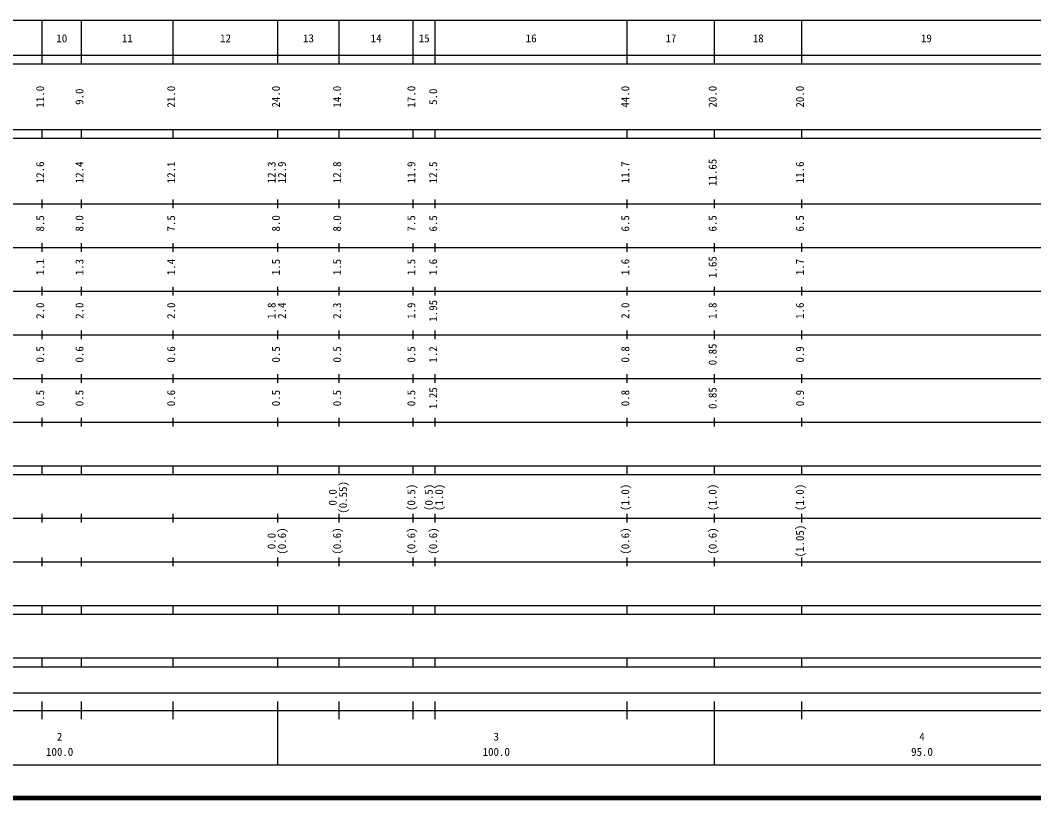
# Model space of a CAD drawing. Units: millimetres on the paper, enlarged 1000 times. Extents: x -219303353 to 680000, y 20000 to 30690211.
# Drawn here: x 208987 to 441086, y 20000 to 198000 of the extents above; entities that cross this region are included whole.
import ezdxf
from ezdxf.enums import TextEntityAlignment as Align

# ---------------------------------------------------------------- set-up
doc = ezdxf.new("R2010")
doc.units = ezdxf.units.MM
doc.header["$LTSCALE"] = 1000
doc.layers.add('M-TTL', color=2, linetype='Continuous', lineweight=140)
doc.layers.add('M-TTL-BAND', color=7, linetype='Continuous', lineweight=25)
doc.styles.add('ＭＳ ゴシック', font='')
doc.styles.get('ＭＳ ゴシック').set_extended_font_data('MS Gothic')

msp = doc.modelspace()

# ---------------------------------------------------------------- linework, layer by layer
at = {"layer": 'M-TTL'}
msp.add_line((40000, 20000), (680000, 20000), dxfattribs=at)
at = {"layer": 'M-TTL-BAND'}
for p, q in [((68000, 198000), (579000, 198000)), ((214000, 188000), (214000, 198000)), ((223000, 188000), (223000, 198000)), ((244000, 188000), (244000, 198000)), ((268000, 188000), (268000, 198000)), ((282000, 188000), (282000, 198000)), ((299000, 188000), (299000, 198000)), ((304000, 188000), (304000, 198000)), ((348000, 188000), (348000, 198000)), ((368000, 188000), (368000, 198000)), ((388000, 188000), (388000, 198000)), ((40000, 190000), (579000, 190000)), ((40000, 188000), (579000, 188000)), ((40000, 173000), (579000, 173000)), ((214000, 171000), (214000, 173000)), ((223000, 171000), (223000, 173000)), ((244000, 171000), (244000, 173000)), ((268000, 171000), (268000, 173000)), ((282000, 171000), (282000, 173000)), ((299000, 171000), (299000, 173000)), ((304000, 171000), (304000, 173000)), ((348000, 171000), (348000, 173000)), ((368000, 171000), (368000, 173000)), ((388000, 171000), (388000, 173000)), ((40000, 171000), (579000, 171000)), ((40000, 156000), (579000, 156000)), ((214000, 155000), (214000, 157000)), ((223000, 155000), (223000, 157000)), ((244000, 155000), (244000, 157000)), ((268000, 155000), (268000, 157000)), ((282000, 155000), (282000, 157000)), ((299000, 155000), (299000, 157000)), ((304000, 155000), (304000, 157000)), ((348000, 155000), (348000, 157000)), ((368000, 155000), (368000, 157000)), ((388000, 155000), (388000, 157000)), ((214000, 145000), (214000, 147000)), ((223000, 145000), (223000, 147000)), ((244000, 145000), (244000, 147000)), ((268000, 145000), (268000, 147000)), ((282000, 145000), (282000, 147000)), ((299000, 145000), (299000, 147000)), ((304000, 145000), (304000, 147000)), ((348000, 145000), (348000, 147000)), ((368000, 145000), (368000, 147000)), ((388000, 145000), (388000, 147000)), ((46000, 146000), (579000, 146000)), ((214000, 135000), (214000, 137000)), ((223000, 135000), (223000, 137000)), ((244000, 135000), (244000, 137000)), ((268000, 135000), (268000, 137000)), ((282000, 135000), (282000, 137000)), ((299000, 135000), (299000, 137000)), ((304000, 135000), (304000, 137000)), ((348000, 135000), (348000, 137000)), ((368000, 135000), (368000, 137000)), ((388000, 135000), (388000, 137000)), ((52000, 136000), (579000, 136000)), ((46000, 126000), (579000, 126000)), ((214000, 125000), (214000, 127000)), ((223000, 125000), (223000, 127000)), ((244000, 125000), (244000, 127000)), ((268000, 125000), (268000, 127000)), ((282000, 125000), (282000, 127000)), ((299000, 125000), (299000, 127000)), ((304000, 125000), (304000, 127000)), ((348000, 125000), (348000, 127000)), ((368000, 125000), (368000, 127000)), ((388000, 125000), (388000, 127000)), ((214000, 115000), (214000, 117000)), ((223000, 115000), (223000, 117000)), ((244000, 115000), (244000, 117000)), ((268000, 115000), (268000, 117000)), ((282000, 115000), (282000, 117000)), ((299000, 115000), (299000, 117000)), ((304000, 115000), (304000, 117000)), ((348000, 115000), (348000, 117000)), ((368000, 115000), (368000, 117000)), ((388000, 115000), (388000, 117000)), ((52000, 116000), (579000, 116000)), ((214000, 105000), (214000, 107000)), ((223000, 105000), (223000, 107000)), ((244000, 105000), (244000, 107000)), ((268000, 105000), (268000, 107000)), ((282000, 105000), (282000, 107000)), ((299000, 105000), (299000, 107000)), ((304000, 105000), (304000, 107000)), ((348000, 105000), (348000, 107000)), ((368000, 105000), (368000, 107000)), ((388000, 105000), (388000, 107000)), ((46000, 106000), (579000, 106000)), ((40000, 96000), (579000, 96000)), ((214000, 94000), (214000, 96000)), ((223000, 94000), (223000, 96000)), ((244000, 94000), (244000, 96000)), ((268000, 94000), (268000, 96000)), ((282000, 94000), (282000, 96000)), ((299000, 94000), (299000, 96000)), ((304000, 94000), (304000, 96000)), ((348000, 94000), (348000, 96000)), ((368000, 94000), (368000, 96000)), ((388000, 94000), (388000, 96000)), ((40000, 94000), (579000, 94000)), ((49000, 84000), (579000, 84000)), ((214000, 83000), (214000, 85000)), ((223000, 83000), (223000, 85000)), ((244000, 83000), (244000, 85000)), ((268000, 83000), (268000, 85000)), ((282000, 83000), (282000, 85000)), ((299000, 83000), (299000, 85000)), ((304000, 83000), (304000, 85000)), ((348000, 83000), (348000, 85000)), ((368000, 83000), (368000, 85000)), ((388000, 83000), (388000, 85000)), ((214000, 73000), (214000, 75000)), ((223000, 73000), (223000, 75000)), ((244000, 73000), (244000, 75000)), ((268000, 73000), (268000, 75000)), ((282000, 73000), (282000, 75000)), ((299000, 73000), (299000, 75000)), ((304000, 73000), (304000, 75000)), ((348000, 73000), (348000, 75000)), ((368000, 73000), (368000, 75000)), ((388000, 73000), (388000, 75000)), ((40000, 74000), (579000, 74000)), ((40000, 64000), (579000, 64000)), ((214000, 62000), (214000, 64000)), ((223000, 62000), (223000, 64000)), ((244000, 62000), (244000, 64000)), ((268000, 62000), (268000, 64000)), ((282000, 62000), (282000, 64000)), ((299000, 62000), (299000, 64000)), ((304000, 62000), (304000, 64000)), ((348000, 62000), (348000, 64000)), ((368000, 62000), (368000, 64000)), ((388000, 62000), (388000, 64000)), ((40000, 62000), (579000, 62000)), ((40000, 52000), (579000, 52000)), ((214000, 50000), (214000, 52000)), ((223000, 50000), (223000, 52000)), ((244000, 50000), (244000, 52000)), ((268000, 50000), (268000, 52000)), ((282000, 50000), (282000, 52000)), ((299000, 50000), (299000, 52000)), ((304000, 50000), (304000, 52000)), ((348000, 50000), (348000, 52000)), ((368000, 50000), (368000, 52000)), ((388000, 50000), (388000, 52000)), ((40000, 50000), (579000, 50000)), ((71000, 44000), (565000, 44000)), ((214000, 38000), (214000, 42000)), ((223000, 38000), (223000, 42000)), ((244000, 38000), (244000, 42000)), ((268000, 27500), (268000, 42000)), ((282000, 38000), (282000, 42000)), ((299000, 38000), (299000, 42000)), ((304000, 38000), (304000, 42000)), ((348000, 38000), (348000, 42000)), ((368000, 27500), (368000, 42000)), ((388000, 38000), (388000, 42000)), ((40000, 40000), (579000, 40000)), ((68000, 27500), (579000, 27500))]:
    msp.add_line(p, q, dxfattribs=at)

# ---------------------------------------------------------------- texts
at = {"layer": 'M-TTL-BAND', "style": 'ＭＳ ゴシック'}
for s, p in [('10', (218500, 192405)), ('11', (233500, 192405)), ('12', (256000, 192405)), ('13', (275000, 192405)), ('14', (290500, 192405)), ('15', (301500, 192405)), ('16', (326000, 192405)), ('17', (358000, 192405)), ('18', (378000, 192405)), ('19', (416500, 192405)), ('2', (218000, 32523)), ('3', (318000, 32523)), ('4', (415500, 32523)), ('100.0', (218000, 29033)), ('100.0', (318000, 29033)), ('95.0', (415500, 29033))]:
    msp.add_text(s, height=1833, dxfattribs=at).set_placement(p, align=Align.BOTTOM_CENTER)
for s, p in [('11.0', (215000, 180500)), ('9.0', (224000, 180500)), ('21.0', (245000, 180500)), ('24.0', (269000, 180500)), ('14.0', (283000, 180500)), ('17.0', (300000, 180500)), ('5.0', (305000, 180500)), ('44.0', (349000, 180500)), ('20.0', (369000, 180500)), ('20.0', (389000, 180500)), ('12.6', (215000, 163174)), ('12.4', (224000, 163174)), ('12.1', (245000, 163174)), ('12.3', (268000, 163174)), ('12.9', (270370, 163174)), ('12.8', (283000, 163174)), ('11.9', (300000, 163174)), ('12.5', (305000, 163174)), ('11.7', (349000, 163174)), ('11.65', (369000, 163174)), ('11.6', (389000, 163174)), ('8.5', (215000, 151500)), ('8.0', (224000, 151500)), ('7.5', (245000, 151500)), ('8.0', (269000, 151500)), ('8.0', (283000, 151500)), ('7.5', (300000, 151500)), ('6.5', (305000, 151500)), ('6.5', (349000, 151500)), ('6.5', (369000, 151500)), ('6.5', (389000, 151500)), ('1.1', (215000, 141500)), ('1.3', (224000, 141500)), ('1.4', (245000, 141500)), ('1.5', (269000, 141500)), ('1.5', (283000, 141500)), ('1.5', (300000, 141500)), ('1.6', (305000, 141500)), ('1.6', (349000, 141500)), ('1.65', (369000, 141500)), ('1.7', (389000, 141500)), ('2.0', (215000, 131500)), ('2.0', (224000, 131500)), ('2.0', (245000, 131500)), ('1.8', (268000, 131500)), ('2.4', (270370, 131500)), ('2.3', (283000, 131500)), ('1.9', (300000, 131500)), ('1.95', (305000, 131500)), ('2.0', (349000, 131500)), ('1.8', (369000, 131500)), ('1.6', (389000, 131500)), ('0.5', (215000, 121500)), ('0.6', (224000, 121500)), ('0.6', (245000, 121500)), ('0.5', (269000, 121500)), ('0.5', (283000, 121500)), ('0.5', (300000, 121500)), ('1.2', (305000, 121500)), ('0.8', (349000, 121500)), ('0.85', (369000, 121500)), ('0.9', (389000, 121500)), ('1.25', (305000, 111500)), ('0.85', (369000, 111500)), ('0.5', (215000, 111500)), ('0.5', (224000, 111500)), ('0.6', (245000, 111500)), ('0.5', (269000, 111500)), ('0.5', (283000, 111500)), ('0.5', (300000, 111500)), ('0.8', (349000, 111500)), ('0.9', (389000, 111500)), ('(0.55)', (284370, 88764)), ('(0.5)', (300000, 88764)), ('(0.5)', (304000, 88764)), ('(1.0)', (306370, 88764)), ('(1.0)', (349000, 88764)), ('(1.0)', (369000, 88764)), ('(1.0)', (389000, 88764)), ('0.0', (282000, 88764)), ('(0.6)', (270370, 78764)), ('(0.6)', (283000, 78764)), ('(0.6)', (300000, 78764)), ('(0.6)', (305000, 78764)), ('(0.6)', (349000, 78764)), ('(0.6)', (369000, 78764)), ('(1.05)', (389000, 78764)), ('0.0', (268000, 78764))]:
    msp.add_text(s, height=1833, rotation=90, dxfattribs=at).set_placement(p, align=Align.BOTTOM_CENTER)

doc.saveas('drawing.dxf')
